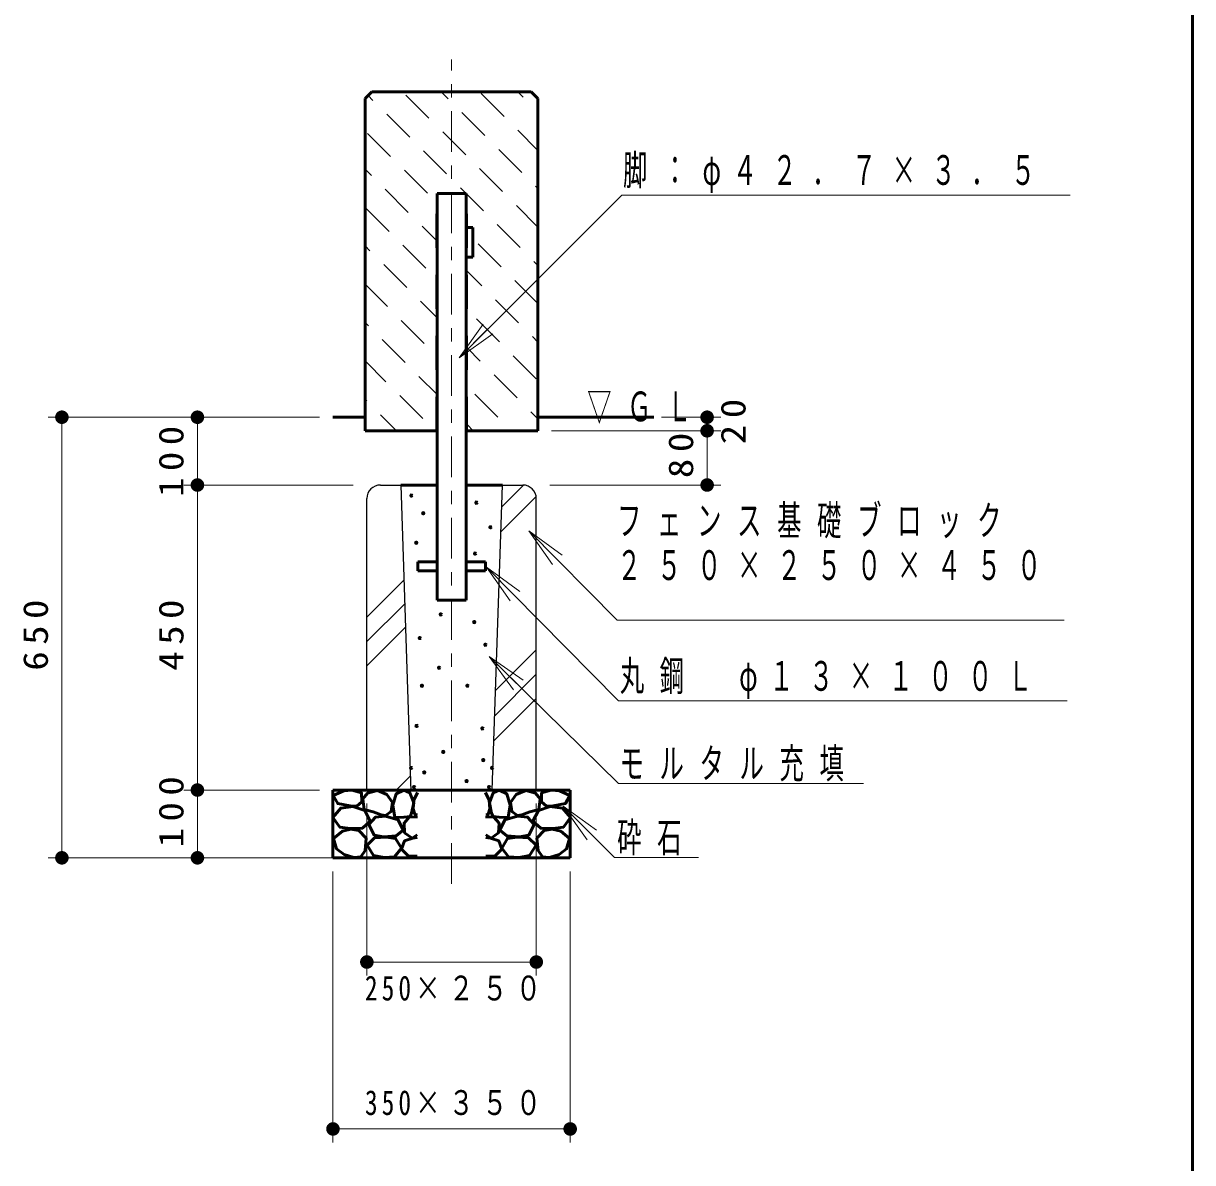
# Model space of a CAD drawing. Units: millimetres on the paper, with parts at other scales. Extents: x -552 to 0, y -594 to 267.
# Drawn here: x -86.3 to 0, y -529.8 to -445.8 of the extents above; entities that cross this region are included whole.
import ezdxf

# ---------------------------------------------------------------- set-up
doc = ezdxf.new("R2010")
doc.units = ezdxf.units.MM
doc.linetypes.add('USER1', pattern=[4.5, 2.5, -2])
doc.linetypes.add('USER2', pattern=[6, 3, -1, 1, -1])
doc.layers.add('LY_1', color=7, linetype='Continuous', lineweight=25)
doc.styles.add('ＭＳ ゴシック', font='')
doc.styles.get('ＭＳ ゴシック').set_extended_font_data('MS Gothic')

# ---------------------------------------------------------------- blocks, each defined once
blk = doc.blocks.new('filled_dot')
at = {"color": 0, "linetype": 'Continuous', "lineweight": -2, "const_width": 1.25}
blk.add_lwpolyline([(-0.625, 0, 1), (0.625, 0, 1)], format="xyb", close=True, dxfattribs=at)

msp = doc.modelspace()

# ---------------------------------------------------------------- linework, layer by layer
at = {"layer": 'LY_1', "lineweight": 50}
for p, q in [((0, -594), (0, -327)), ((-63.422, -474.847), (-61.047, -474.847)), ((-48.297, -474.847), (-39.745, -474.847))]:
    msp.add_line(p, q, dxfattribs=at)
at = {"layer": 'LY_1', "linetype": 'USER2', "lineweight": 13}
msp.add_line((-54.672, -509.266), (-54.672, -448.465), dxfattribs=at)
at = {"layer": 'LY_1', "color": 140, "lineweight": 50}
for p, q in [((-60.547, -450.847), (-61.047, -451.347)), ((-60.547, -450.847), (-48.797, -450.847)), ((-48.797, -450.847), (-48.297, -451.347)), ((-61.047, -475.847), (-61.047, -451.347)), ((-48.297, -475.847), (-48.297, -451.347)), ((-55.742, -488.347), (-55.742, -458.347)), ((-55.742, -458.347), (-53.602, -458.347)), ((-53.602, -488.347), (-53.602, -458.347)), ((-53.602, -460.847), (-53.102, -460.847)), ((-53.102, -463.047), (-53.102, -460.847)), ((-53.602, -463.047), (-53.102, -463.047)), ((-61.047, -475.847), (-55.742, -475.847)), ((-53.602, -475.847), (-48.297, -475.847)), ((-58.422, -479.847), (-55.742, -479.847)), ((-50.922, -479.847), (-53.602, -479.847)), ((-57.172, -485.522), (-57.172, -486.172)), ((-55.742, -485.522), (-57.172, -485.522)), ((-52.172, -485.522), (-53.602, -485.522)), ((-52.172, -485.522), (-52.172, -486.172)), ((-55.742, -486.172), (-57.172, -486.172)), ((-52.172, -486.172), (-53.602, -486.172)), ((-55.742, -488.347), (-53.602, -488.347)), ((-63.422, -507.347), (-63.422, -502.347)), ((-63.422, -502.347), (-45.922, -502.347)), ((-45.922, -507.347), (-45.922, -502.347)), ((-45.922, -507.347), (-63.422, -507.347))]:
    msp.add_line(p, q, dxfattribs=at)
at = {"layer": 'LY_1', "lineweight": 13}
for p, q in [((-60.472, -451.474), (-60.823, -451.123)), ((-56.342, -452.775), (-58.039, -451.078)), ((-54.928, -451.36), (-55.442, -450.847)), ((-50.799, -452.661), (-52.496, -450.964)), ((-49.384, -451.247), (-49.785, -450.847)), ((-57.756, -454.189), (-59.454, -452.492)), ((-52.213, -454.076), (-53.91, -452.379)), ((-48.297, -452.335), (-48.366, -452.265)), ((-48.297, -455.163), (-49.78, -453.68)), ((-59.171, -455.603), (-60.868, -453.906)), ((-53.627, -455.49), (-55.324, -453.793)), ((-55.041, -456.904), (-56.738, -455.207)), ((-49.497, -456.791), (-51.195, -455.094)), ((-60.585, -457.017), (-61.047, -456.555)), ((-56.455, -458.318), (-58.152, -456.621)), ((-50.912, -458.205), (-52.609, -456.508)), ((-57.87, -459.733), (-59.567, -458.035)), ((-52.326, -459.619), (-54.023, -457.922)), ((-48.297, -457.992), (-48.479, -457.809)), ((-54.115, -470.454), (-42.118, -458.458)), ((-42.118, -458.458), (-9.025, -458.458)), ((-59.284, -461.147), (-60.981, -459.45)), ((-48.297, -460.82), (-49.893, -459.223)), ((-49.611, -462.335), (-51.308, -460.638)), ((-55.742, -461.86), (-56.851, -460.751)), ((-60.698, -462.561), (-61.047, -462.212)), ((-56.569, -463.862), (-58.266, -462.165)), ((-51.025, -463.749), (-52.722, -462.052)), ((-57.983, -465.276), (-59.68, -463.579)), ((-48.297, -463.649), (-48.592, -463.353)), ((-52.439, -465.163), (-53.502, -464.1)), ((-48.31, -466.464), (-50.007, -464.767)), ((-59.397, -466.69), (-61.047, -465.041)), ((-55.742, -467.517), (-56.965, -466.294)), ((-49.724, -467.878), (-51.421, -466.181)), ((-60.811, -468.105), (-61.047, -467.869)), ((-56.682, -469.406), (-58.379, -467.709)), ((-54.115, -470.454), (-52.347, -467.98)), ((-54.115, -470.454), (-51.994, -468.333)), ((-51.138, -469.293), (-52.835, -467.596)), ((-58.096, -470.82), (-59.793, -469.123)), ((-51.64, -468.687), (-54.115, -470.454)), ((-48.297, -469.305), (-48.706, -468.897)), ((-52.552, -470.707), (-53.502, -469.757)), ((-59.51, -472.234), (-61.047, -470.698)), ((-48.423, -472.008), (-50.12, -470.311)), ((-55.742, -473.174), (-57.078, -471.838)), ((-49.837, -473.422), (-51.534, -471.725)), ((-60.924, -473.648), (-61.047, -473.526)), ((-56.795, -474.949), (-58.492, -473.252)), ((-51.251, -474.836), (-52.948, -473.139)), ((-48.297, -474.962), (-48.819, -474.44)), ((-64.422, -474.847), (-84.422, -474.847)), ((-83.422, -507.347), (-83.422, -474.847)), ((-73.422, -479.847), (-73.422, -474.847)), ((-58.726, -475.847), (-59.906, -474.667)), ((-39.172, -474.847), (-34.818, -474.847)), ((-35.818, -474.847), (-35.818, -475.847)), ((-53.069, -475.847), (-53.502, -475.414)), ((-47.297, -475.847), (-34.818, -475.847)), ((-35.818, -475.847), (-35.818, -479.847)), ((-61.922, -479.847), (-74.422, -479.847)), ((-73.422, -502.347), (-73.422, -479.847)), ((-50.975, -481.447), (-49.376, -479.848)), ((-47.422, -479.847), (-34.818, -479.847)), ((-51.037, -483.305), (-48.432, -480.701)), ((-47.214, -485.721), (-48.969, -483.237)), ((-48.969, -483.237), (-46.503, -485.017)), ((-48.969, -483.237), (-46.859, -485.369)), ((-48.969, -483.237), (-42.465, -489.806)), ((-50.339, -488.4), (-52.09, -485.913)), ((-52.09, -485.913), (-49.627, -487.697)), ((-52.09, -485.913), (-49.983, -488.049)), ((-52.09, -485.913), (-42.357, -495.776)), ((-60.922, -489.598), (-58.188, -486.865)), ((-60.922, -491.394), (-58.13, -488.603)), ((-42.465, -489.806), (-9.465, -489.806)), ((-60.922, -493.19), (-58.073, -490.341)), ((-50.102, -494.95), (-51.889, -492.489)), ((-51.889, -492.489), (-49.4, -494.237)), ((-51.889, -492.489), (-49.751, -494.593)), ((-51.889, -492.489), (-42.36, -501.869)), ((-51.427, -495.009), (-48.422, -492.004)), ((-51.489, -496.867), (-48.422, -493.8)), ((-51.551, -498.725), (-48.422, -495.596)), ((-42.357, -495.776), (-9.255, -495.776)), ((-58.765, -502.347), (-57.708, -501.291)), ((-42.36, -501.869), (-24.282, -501.869)), ((-64.422, -502.347), (-74.422, -502.347)), ((-73.422, -507.347), (-73.422, -502.347)), ((-60.922, -503.347), (-60.922, -516.034)), ((-48.422, -503.347), (-48.422, -516.034)), ((-44.678, -506.012), (-46.443, -503.536)), ((-46.443, -503.536), (-43.97, -505.306)), ((-46.443, -503.536), (-44.324, -505.659)), ((-46.443, -503.536), (-42.661, -507.324)), ((-58.944, -507.347), (-84.422, -507.347)), ((-42.661, -507.324), (-36.457, -507.324)), ((-63.422, -508.347), (-63.422, -528.347)), ((-45.922, -508.347), (-45.922, -528.347)), ((-48.422, -515.034), (-60.922, -515.034)), ((-45.922, -527.347), (-63.422, -527.347))]:
    msp.add_line(p, q, dxfattribs=at)
at = {"layer": 'LY_1', "linetype": 'USER1', "lineweight": 13}
for p, q in [((-55.842, -475.847), (-55.842, -458.347)), ((-53.502, -475.847), (-53.502, -458.347))]:
    msp.add_line(p, q, dxfattribs=at)
at = {"layer": 'LY_1'}
for p, q in [((-59.922, -479.847), (-58.422, -479.847)), ((-58.422, -479.847), (-57.67, -502.447)), ((-51.672, -502.347), (-50.922, -479.847)), ((-50.922, -479.847), (-49.422, -479.847)), ((-60.922, -502.347), (-60.922, -480.847)), ((-48.422, -502.347), (-48.422, -480.847)), ((-48.422, -502.347), (-60.922, -502.347))]:
    msp.add_line(p, q, dxfattribs=at)
at = {"layer": 'LY_1', "color": 140, "lineweight": 50}
for points in [[(-62.155, -503.522), (-63.072, -503.348), (-63.406, -502.754), (-62.626, -502.394), (-62.019, -502.357), (-61.312, -502.555), (-61.3, -503.212), (-61.672, -503.534)], [(-59.863, -504.178), (-60.458, -503.943), (-61.114, -503.794), (-61.213, -503.001), (-60.866, -502.58), (-60.148, -502.382), (-59.442, -502.679), (-59.02, -503.274), (-59.119, -503.918), (-59.541, -504.215)], [(-57.732, -504.302), (-58.19, -504.352), (-58.847, -504.377), (-58.996, -503.46), (-58.748, -502.63), (-58.19, -502.357), (-57.744, -502.543), (-57.459, -503.299), (-57.62, -504.054)], [(-51.611, -504.302), (-51.153, -504.352), (-50.496, -504.377), (-50.348, -503.46), (-50.596, -502.63), (-51.153, -502.357), (-51.599, -502.543), (-51.884, -503.299), (-51.723, -504.054)], [(-49.481, -504.178), (-48.886, -503.943), (-48.229, -503.794), (-48.13, -503.001), (-48.477, -502.58), (-49.196, -502.382), (-49.902, -502.679), (-50.323, -503.274), (-50.224, -503.918), (-49.803, -504.215)], [(-47.188, -503.522), (-46.272, -503.348), (-45.937, -502.754), (-46.718, -502.394), (-47.325, -502.357), (-48.031, -502.555), (-48.043, -503.212), (-47.672, -503.534)], [(-62.155, -505.194), (-62.923, -505.083), (-63.443, -504.364), (-62.849, -503.683), (-61.957, -503.559), (-61.077, -503.844), (-60.668, -504.649), (-61.25, -505.169)], [(-47.188, -505.194), (-46.42, -505.083), (-45.9, -504.364), (-46.495, -503.683), (-47.387, -503.559), (-48.266, -503.844), (-48.675, -504.649), (-48.093, -505.169)], [(-59.689, -505.789), (-60.371, -505.665), (-60.767, -504.885), (-60.284, -504.339), (-59.541, -504.265), (-58.611, -504.55), (-58.24, -505.318), (-58.748, -505.727)], [(-49.654, -505.789), (-48.973, -505.665), (-48.576, -504.885), (-49.059, -504.339), (-49.803, -504.265), (-50.732, -504.55), (-51.104, -505.318), (-50.596, -505.727)], [(-61.895, -507.313), (-62.601, -507.09), (-63.158, -506.693), (-63.381, -505.913), (-62.725, -505.38), (-62.1, -505.235), (-61.511, -505.343), (-60.965, -505.9), (-61.052, -506.817), (-61.374, -507.263)], [(-47.449, -507.313), (-46.742, -507.09), (-46.185, -506.693), (-45.962, -505.913), (-46.619, -505.38), (-47.243, -505.235), (-47.833, -505.343), (-48.378, -505.9), (-48.291, -506.817), (-47.969, -507.263)], [(-59.652, -507.326), (-60.433, -507.165), (-60.904, -506.409), (-60.346, -505.876), (-59.479, -505.827), (-58.797, -505.913), (-58.376, -506.644), (-58.872, -507.264)], [(-49.691, -507.326), (-48.911, -507.165), (-48.44, -506.409), (-48.997, -505.876), (-49.865, -505.827), (-50.546, -505.913), (-50.967, -506.644), (-50.472, -507.264)]]:
    msp.add_lwpolyline(points, close=True, dxfattribs=at)
for points in [[(-57.187, -502.518), (-57.447, -503.088), (-57.496, -503.745), (-57.373, -504.129), (-57.211, -504.191)], [(-52.157, -502.518), (-51.896, -503.088), (-51.847, -503.745), (-51.971, -504.129), (-52.132, -504.191)], [(-57.199, -505.653), (-57.583, -505.888), (-58.141, -505.492), (-58.178, -504.785), (-57.794, -504.352), (-57.174, -504.315)], [(-52.144, -505.653), (-51.76, -505.888), (-51.203, -505.492), (-51.165, -504.785), (-51.55, -504.352), (-52.169, -504.315)], [(-57.199, -507.214), (-57.881, -507.189), (-58.376, -506.718), (-58.153, -506.099), (-57.534, -505.888), (-57.199, -505.851)], [(-52.144, -507.214), (-51.463, -507.189), (-50.967, -506.718), (-51.19, -506.099), (-51.81, -505.888), (-52.144, -505.851)]]:
    msp.add_lwpolyline(points, dxfattribs=at)
for centre in [(-57.638, -480.621), (-52.844, -481.148), (-56.759, -481.934), (-51.8, -482.965), (-57.275, -484.103), (-52.937, -484.9), (-55.468, -489.387), (-52.998, -489.961), (-57.014, -491.133), (-52.175, -491.632), (-55.592, -493.328), (-56.864, -494.65), (-53.497, -494.65), (-57.248, -497.615), (-52.397, -497.799), (-55.289, -499.531), (-52.334, -500.135), (-57.663, -500.717), (-56.689, -501.05), (-51.681, -500.717), (-53.565, -501.682), (-57.439, -502.133), (-51.904, -502.133)]:
    msp.add_circle(centre, 0.05, dxfattribs=at)
at = {"layer": 'LY_1'}
for centre, start, end in [((-59.922, -480.847), 90, 180), ((-49.422, -480.847), 0, 90)]:
    msp.add_arc(centre, 1, start, end, dxfattribs=at)

# ---------------------------------------------------------------- block references
at = {"layer": 'LY_1', "lineweight": 13, "xscale": 0.4, "yscale": 0.4}
for p, rotation in [((-83.422, -474.847), 270), ((-73.422, -474.847), 270), ((-35.818, -474.847), 270), ((-35.818, -475.847), 270), ((-35.818, -475.847), 90), ((-73.422, -479.847), 270), ((-73.422, -479.847), 90), ((-35.818, -479.847), 90), ((-73.422, -502.347), 270), ((-73.422, -502.347), 90), ((-83.422, -507.347), 90), ((-73.422, -507.347), 90), ((-48.422, -515.034), 180), ((-45.922, -527.347), 180)]:
    msp.add_blockref('filled_dot', p, dxfattribs=dict(at, rotation=rotation))
for p in [(-60.922, -515.034), (-63.422, -527.347)]:
    msp.add_blockref('filled_dot', p, dxfattribs=at)

# ---------------------------------------------------------------- texts
at = {"layer": 'LY_1', "style": 'ＭＳ ゴシック'}
for s, insert, char_height, attachment_point in [('\\T1.63;\\W0.6;脚：φ４２．７×３．５', (-42.025, -458.308), 2.199, 7), ('\\T1.64;\\W0.6;▽ＧＬ', (-44.672, -475.347), 2.199, 7), ('\\T1.64;\\W0.6;フェンス基礎ブロック', (-42.465, -481.356), 2.199, 1), ('\\T1.64;\\W0.6;２５０×２５０×４５０', (-42.465, -484.656), 2.199, 1), ('\\T1.63;\\W0.6;丸鋼\u3000φ１３×１００Ｌ', (-42.255, -495.626), 2.199, 7), ('\\T1.64;\\W0.6;モルタル充填', (-42.282, -501.719), 2.199, 7), ('\\T1.64;\\W0.6;砕石', (-42.457, -507.174), 2.199, 7), ('\\T1.32;\\W0.75;250×２５０', (-54.264, -516.034), 1.833, 2), ('\\T1.32;\\W0.75;350×３５０', (-54.264, -526.347), 1.833, 8)]:
    msp.add_mtext(s, dxfattribs=dict(at, insert=insert, char_height=char_height, attachment_point=attachment_point))
at = {"layer": 'LY_1', "char_height": 1.833, "rotation": 90, "style": 'ＭＳ ゴシック'}
for s, insert, attachment_point in [('\\T1.34;\\W1.15;20', (-34.818, -474.919), 2), ('\\T1.33;\\W1.15;100', (-74.422, -477.867), 8), ('\\T1.34;\\W1.15;80', (-36.818, -477.419), 8), ('\\T1.33;\\W1.15;650', (-84.422, -490.682), 8), ('\\T1.33;\\W1.15;450', (-74.422, -490.682), 8), ('\\T1.33;\\W1.15;100', (-74.422, -503.716), 8)]:
    msp.add_mtext(s, dxfattribs=dict(at, insert=insert, attachment_point=attachment_point))

doc.saveas('drawing.dxf')
